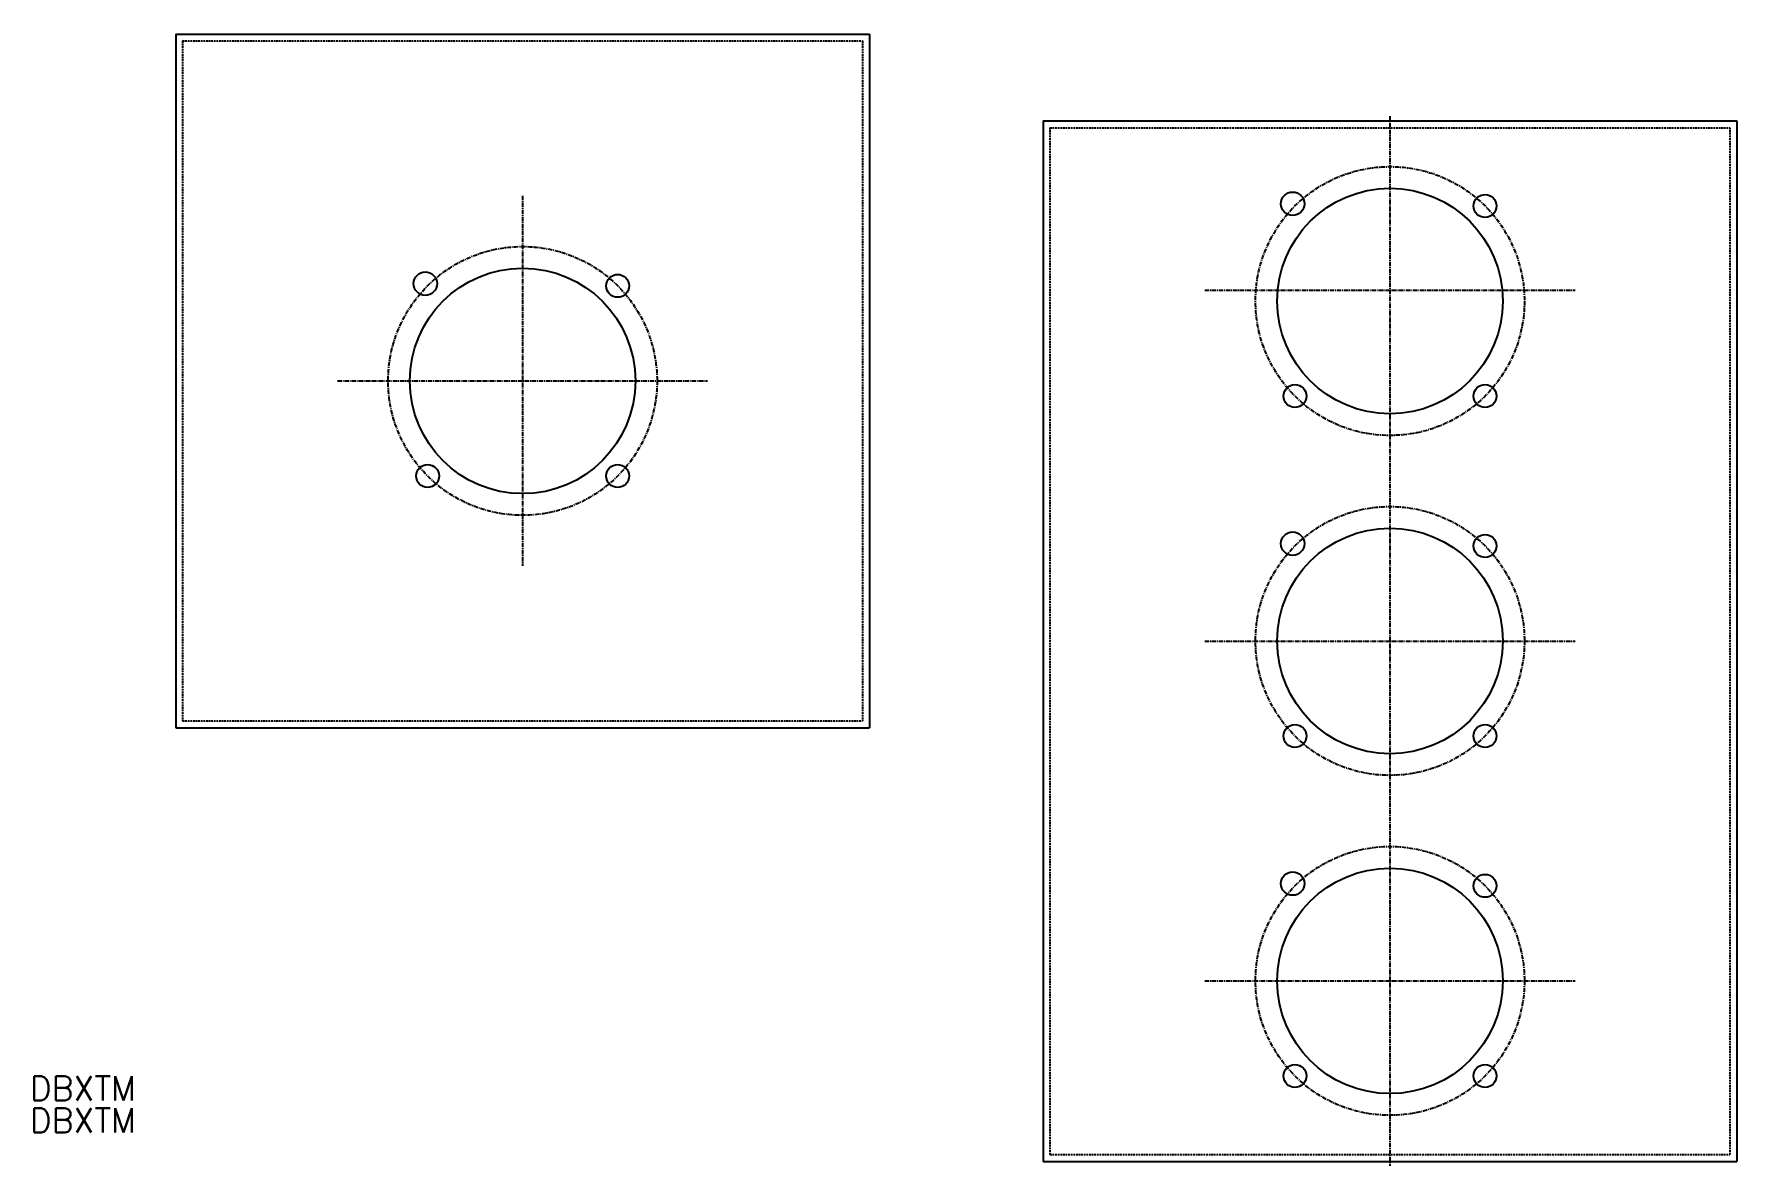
# Model space of a CAD drawing. Extents: x 570 to 1061, y -67 to 259.
import ezdxf

# ---------------------------------------------------------------- set-up
doc = ezdxf.new("R2010")
doc.units = 0
doc.linetypes.add('CENTER', pattern=[2, 1.25, -0.25, 0.25, -0.25])
doc.linetypes.add('DASHED', pattern=[0.75, 0.5, -0.25])
doc.layers.get('0').update_dxf_attribs({"linetype": 'CONTINUOUS'})
doc.layers.add('CENTER', color=1, linetype='CENTER')
doc.styles.get("Standard").update_dxf_attribs({"font": 'txt.shx', "bigfont": 'extfont.shx'})

msp = doc.modelspace()

# ---------------------------------------------------------------- linework, layer by layer
at = {"color": 7, "linetype": 'CONTINUOUS'}
for p, q in [((610.66, 259.01), (610.66, 59.01)), ((610.66, 259.01), (810.66, 259.01)), ((810.66, 259.01), (810.66, 59.01)), ((810.66, 259.01), (810.66, 59.01)), ((860.66, 234.01), (860.66, -65.99)), ((860.66, 234.01), (1060.66, 234.01)), ((1060.66, 234.01), (1060.66, -65.99)), ((1060.66, 234.01), (1060.66, 84.01)), ((610.66, 59.01), (810.66, 59.01)), ((610.66, 59.01), (810.66, 59.01)), ((860.66, -65.99), (1060.66, -65.99))]:
    msp.add_line(p, q, dxfattribs=at)
at = {"color": 3, "linetype": 'DASHED'}
for p, q in [((612.66, 257.01), (808.66, 257.01)), ((612.66, 257.01), (612.66, 61.01)), ((808.66, 257.01), (808.66, 61.01)), ((862.66, 232.01), (1058.66, 232.01)), ((862.66, 232.01), (862.66, -63.99)), ((1058.66, 232.01), (1058.66, -63.99)), ((612.66, 61.01), (808.66, 61.01)), ((862.66, -63.99), (1058.66, -63.99))]:
    msp.add_line(p, q, dxfattribs=at)
at = {"color": 5, "linetype": 'CONTINUOUS'}
msp.add_line((610.66, 59.01), (810.66, 59.01), dxfattribs=at)
at = {"color": 7, "linetype": 'CONTINUOUS'}
for centre, radius in [((960.66, 182.04), 32.5), ((932.61, 210.09), 3.38), ((988.06, 209.44), 3.3), ((710.66, 159.01), 32.5), ((682.61, 187.06), 3.38), ((738.06, 186.41), 3.3), ((933.26, 154.64), 3.3), ((988.06, 154.64), 3.3), ((683.26, 131.61), 3.3), ((738.06, 131.61), 3.3), ((960.66, 84.04), 32.5), ((932.61, 112.09), 3.38), ((988.06, 111.44), 3.3), ((933.26, 56.64), 3.3), ((988.06, 56.64), 3.3), ((960.66, -13.96), 32.5), ((932.61, 14.09), 3.38), ((988.06, 13.44), 3.3), ((933.26, -41.36), 3.3), ((988.06, -41.36), 3.3)]:
    msp.add_circle(centre, radius, dxfattribs=at)
at = {"layer": 'CENTER', "color": 1, "linetype": 'CENTER'}
for p, q in [((960.66, 235.34), (960.66, 128.68)), ((710.66, 212.34), (710.66, 105.68)), ((907.33, 185.15), (1013.99, 185.15)), ((657.33, 159.01), (763.99, 159.01)), ((960.66, 137.34), (960.66, 30.68)), ((907.33, 84.01), (1013.99, 84.01)), ((960.66, 39.34), (960.66, -67.32)), ((907.33, -13.99), (1013.99, -13.99))]:
    msp.add_line(p, q, dxfattribs=at)
for centre in [(960.66, 182.04), (710.66, 159.01), (960.66, 84.04), (960.66, -13.96)]:
    msp.add_circle(centre, 38.75, dxfattribs=at)

# ---------------------------------------------------------------- texts
at = {"color": 7, "linetype": 'CONTINUOUS'}
for p in [(568.64, -48.44), (568.64, -57.68)]:
    msp.add_text('DBXTM', height=7, dxfattribs=at).set_placement(p)

doc.saveas('drawing.dxf')
